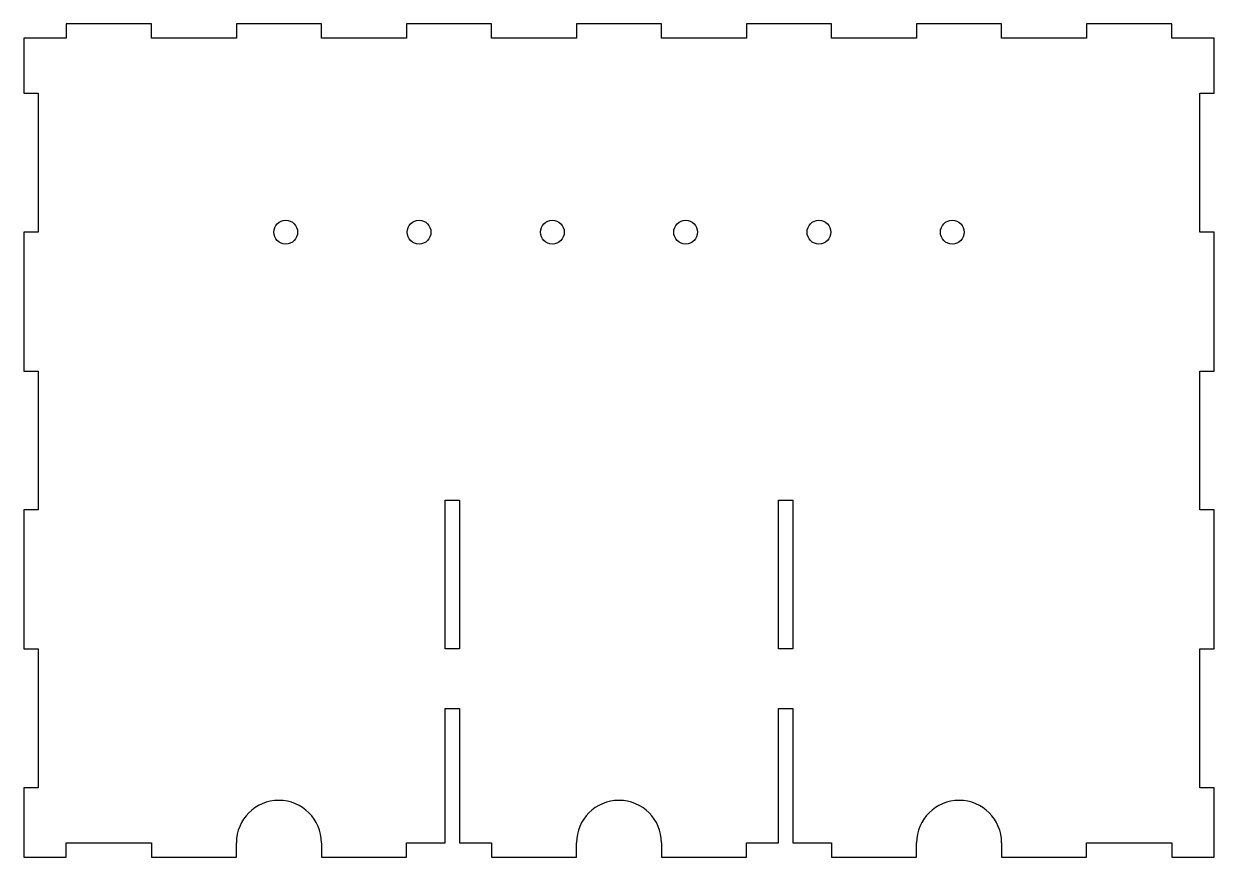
# Model space of a CAD drawing. Header units: millimetres. Extents: x -125 to 125, y 0 to 175.
import ezdxf

# ---------------------------------------------------------------- set-up
doc = ezdxf.new("R2010")
doc.units = ezdxf.units.MM
doc.layers.get('0').update_dxf_attribs({"linetype": 'CONTINUOUS'})

msp = doc.modelspace()

# ---------------------------------------------------------------- linework, layer by layer
for p, q in [((-98.21, 175), (-116.07, 175)), ((-116.07, 175), (-116.07, 172)), ((-98.21, 172), (-98.21, 175)), ((-62.5, 175), (-80.36, 175)), ((-80.36, 175), (-80.36, 172)), ((-62.5, 172), (-62.5, 175)), ((-26.79, 175), (-44.64, 175)), ((-44.64, 175), (-44.64, 172)), ((-26.79, 172), (-26.79, 175)), ((8.93, 175), (-8.93, 175)), ((-8.93, 175), (-8.93, 172)), ((8.93, 172), (8.93, 175)), ((44.64, 175), (26.79, 175)), ((26.79, 175), (26.79, 172)), ((44.64, 172), (44.64, 175)), ((80.36, 175), (62.5, 175)), ((62.5, 175), (62.5, 172)), ((80.36, 172), (80.36, 175)), ((116.07, 175), (98.21, 175)), ((98.21, 175), (98.21, 172)), ((116.07, 172), (116.07, 175)), ((-125, 172), (-125, 160.42)), ((-116.07, 172), (-125, 172)), ((-80.36, 172), (-98.21, 172)), ((-44.64, 172), (-62.5, 172)), ((-8.93, 172), (-26.79, 172)), ((26.79, 172), (8.93, 172)), ((62.5, 172), (44.64, 172)), ((98.21, 172), (80.36, 172)), ((125, 172), (116.07, 172)), ((125, 160.42), (125, 172)), ((-125, 160.42), (-122, 160.42)), ((-122, 160.42), (-122, 131.25)), ((122, 131.25), (122, 160.42)), ((122, 160.42), (125, 160.42)), ((-122, 131.25), (-125, 131.25)), ((-125, 131.25), (-125, 102.08)), ((125, 131.25), (122, 131.25)), ((125, 102.08), (125, 131.25)), ((-125, 102.08), (-122, 102.08)), ((-122, 102.08), (-122, 72.92)), ((122, 72.92), (122, 102.08)), ((122, 102.08), (125, 102.08)), ((-36.5, 43.75), (-36.5, 75)), ((-36.5, 75), (-33.5, 75)), ((-33.5, 75), (-33.5, 43.75)), ((33.5, 75), (36.5, 75)), ((33.5, 43.75), (33.5, 75)), ((36.5, 75), (36.5, 43.75)), ((-122, 72.92), (-125, 72.92)), ((-125, 72.92), (-125, 43.75)), ((125, 72.92), (122, 72.92)), ((125, 43.75), (125, 72.92)), ((-125, 43.75), (-122, 43.75)), ((-122, 43.75), (-122, 14.58)), ((-33.5, 43.75), (-36.5, 43.75)), ((36.5, 43.75), (33.5, 43.75)), ((122, 14.58), (122, 43.75)), ((122, 43.75), (125, 43.75)), ((-36.5, 31.25), (-33.5, 31.25)), ((-36.5, 3), (-36.5, 31.25)), ((-33.5, 31.25), (-33.5, 3)), ((33.5, 3), (33.5, 31.25)), ((33.5, 31.25), (36.5, 31.25)), ((36.5, 31.25), (36.5, 3)), ((-122, 14.58), (-125, 14.58)), ((-125, 14.58), (-125, 0)), ((125, 14.58), (122, 14.58)), ((125, 0), (125, 14.58)), ((-116.07, 0), (-116.07, 3)), ((-116.07, 3), (-98.21, 3)), ((-98.21, 3), (-98.21, 0)), ((-80.36, 0), (-80.36, 3)), ((-62.5, 3), (-62.5, 0)), ((-44.64, 0), (-44.64, 3)), ((-44.64, 3), (-36.5, 3)), ((-33.5, 3), (-26.79, 3)), ((-26.79, 3), (-26.79, 0)), ((-8.93, 0), (-8.93, 3)), ((8.93, 3), (8.93, 0)), ((26.79, 3), (33.5, 3)), ((26.79, 0), (26.79, 3)), ((36.5, 3), (44.64, 3)), ((44.64, 3), (44.64, 0)), ((62.5, 0), (62.5, 3)), ((80.36, 3), (80.36, 0)), ((98.21, 0), (98.21, 3)), ((98.21, 3), (116.07, 3)), ((116.07, 3), (116.07, 0)), ((-125, 0), (-116.07, 0)), ((-98.21, 0), (-80.36, 0)), ((-62.5, 0), (-44.64, 0)), ((-26.79, 0), (-8.93, 0)), ((8.93, 0), (26.79, 0)), ((44.64, 0), (62.5, 0)), ((80.36, 0), (98.21, 0)), ((116.07, 0), (125, 0))]:
    msp.add_line(p, q)
for centre in [(-70, 131.25), (-42, 131.25), (-14, 131.25), (14, 131.25), (42, 131.25), (70, 131.25)]:
    msp.add_circle(centre, 2.5)
for centre in [(-71.43, 3), (0, 3), (71.43, 3)]:
    msp.add_arc(centre, 8.93, 0, 180)

doc.saveas('drawing.dxf')
